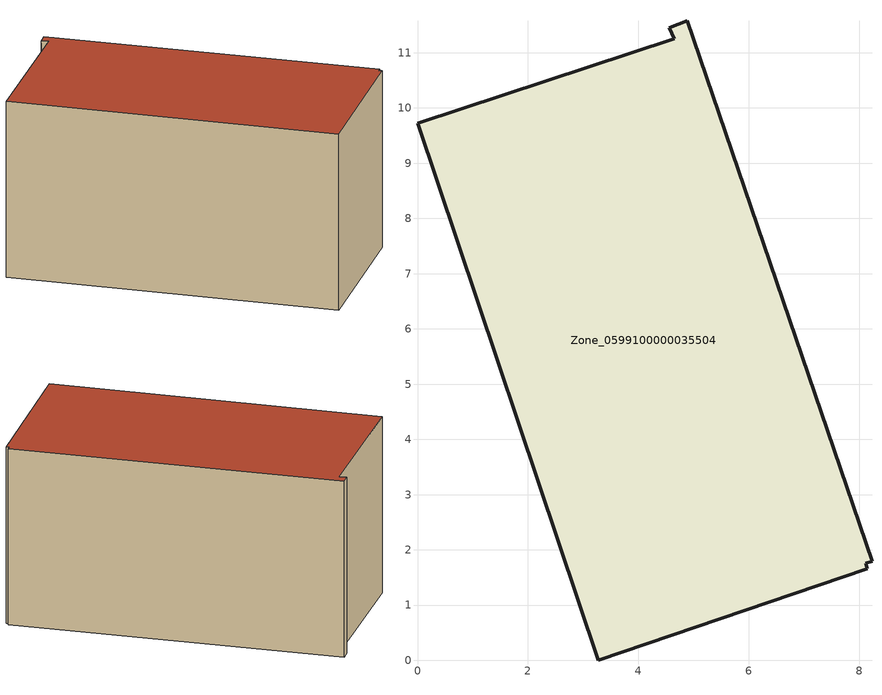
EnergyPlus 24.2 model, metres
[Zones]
Zone_0599100000035504
 floor ground (C_G): 4.65,11.25 4.56,11.45 4.88,11.58 8.23,1.79 8.11,1.75 8.14,1.66 3.27,0 0,9.72 z0
 wall outside (C_F): 8.14,1.66 8.11,1.75 8.23,1.79 4.88,11.58 4.56,11.45 4.65,11.25 0,9.72 3.27,0 8.14,1.66 z0:5.67
 roof outside (C_R): 8.23,1.79 4.88,11.58 4.56,11.45 4.65,11.25 0,9.72 3.27,0 8.14,1.66 8.11,1.75 z5.67
[BUILDING]
Pand.0599100000035504: North Axis=0; Terrain=City; Loads Convergence Tolerance Value=0.04; Temperature Convergence Tolerance Value=0.4; Solar Distribution=FullExterior; Maximum Number of Warmup Days=25; Minimum Number of Warmup Days=1
[Site:Location]
Rotterdam.The.Hague.AP_ZH_NLD Design_Conditions: Latitude=51.96; Longitude=4.45; Time Zone=1; Elevation=-4.5
[SITE:GROUNDTEMPERATURE:BUILDINGSURFACE]
18, 18, 18, 18, 18, 18, 18, 18, 18, 18, 18, 18
[MATERIAL] Thermal Absorptance=0.9; Solar Absorptance=0.7; Visible Absorptance=0.7
Name | Roughness | Thickness | Conductivity | Density | Specific Heat
G.TI.1946-1964 | MediumSmooth | 0.15 | 1 | 540 | 1210
F.TI.1946-1964 | Rough | 0.3 | 0.857143 | 1920 | 840
R.TI.1946-1964 | MediumRough | 0.2 | 0.277778 | 1500 | 1000
[CONSTRUCTION]
C_G: G.TI.1946-1964
C_F: F.TI.1946-1964
C_R: R.TI.1946-1964
[ZONE]
Zone_0599100000035504: Type=1; Multiplier=1; Ceiling Height=Autocalculate; Volume=Autocalculate; Floor Area=autocalculate; Part of Total Floor Area=Yes
[ZONEINFILTRATION:DESIGNFLOWRATE]
Infil_Zone_0599100000035504: Zone or ZoneList or Space or SpaceList=Zone_0599100000035504; Schedule=AlwaysOn; Design Flow Rate Calculation Method=Flow/Area; Flow Rate per Floor Area=0.003; Constant Term Coefficient=1; Temperature Term Coefficient=0; Velocity Term Coefficient=0; Velocity Squared Term Coefficient=0
[HVACTEMPLATE:ZONE:IDEALLOADSAIRSYSTEM]
Zone_0599100000035504: Maximum Heating Supply Air Temperature=50; Minimum Cooling Supply Air Temperature=13; Maximum Heating Supply Air Humidity Ratio=0.0156; Minimum Cooling Supply Air Humidity Ratio=0.0077; Heating Limit=NoLimit; Cooling Limit=NoLimit; Dehumidification Control Type=ConstantSensibleHeatRatio; Cooling Sensible Heat Ratio=0.7; Dehumidification Setpoint=60; Humidification Control Type=None; Humidification Setpoint=30; Outdoor Air Method=None; Outdoor Air Flow Rate per Person=0.00944; Outdoor Air Flow Rate per Zone Floor Area=0; Outdoor Air Flow Rate per Zone=0; Demand Controlled Ventilation Type=None; Outdoor Air Economizer Type=NoEconomizer; Heat Recovery Type=None; Sensible Heat Recovery Effectiveness=0.7; Latent Heat Recovery Effectiveness=0.65
[ZONECONTROL:THERMOSTAT]
ThermostatControl_Zone_0599100000035504: Zone or ZoneList=Zone_0599100000035504; Control Type Schedule=DualSetpointControlType; Control 1=Thermostat_Zone_0599100000035504; Temperature Difference Between Cutout And Setpoint=0
[THERMOSTATSETPOINT:DUALSETPOINT]
Thermostat_Zone_0599100000035504: Heating Setpoint Temperature Schedule=HeatingSetpoint_Zone_0599100000035504; Cooling Setpoint Temperature Schedule=CoolingSetpoint_Zone_0599100000035504
[SCHEDULE:COMPACT]
HeatingSetpoint_Zone_0599100000035504: Through: 12/31, For: AllDays, Until: 24:00, 21
CoolingSetpoint_Zone_0599100000035504: Through: 12/31, For: AllDays, Until: 24:00, 24
DualSetpointControlType: Through: 12/31, For: AllDays, Until: 24:00, 4
AlwaysOn: Through: 12/31, For: AllDays, Until: 24:00, 1
